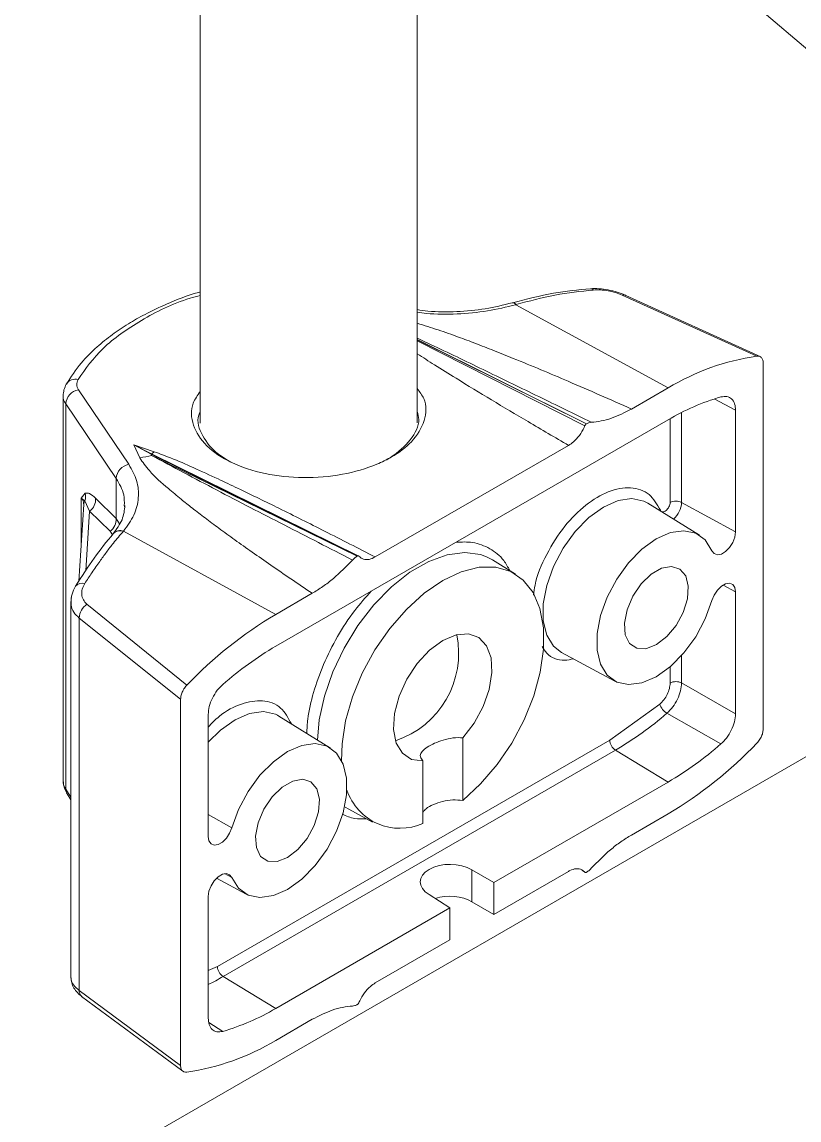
# Model space of a CAD drawing. Header units: millimetres. Extents: x 29 to 2500, y -68 to 1852.
# Drawn here: x 476.8 to 533.4, y 1445.1 to 1525 of the extents above; entities that cross this region are included whole.
import ezdxf

# ---------------------------------------------------------------- set-up
doc = ezdxf.new("R2010")
doc.units = ezdxf.units.MM
doc.header["$LTSCALE"] = 6

msp = doc.modelspace()

# ---------------------------------------------------------------- linework, layer by layer
at = {"color": 7, "linetype": 'Continuous', "lineweight": 18}
for p, q in [((484.932, 1564.723), (574.871, 1488.331)), ((505.597, 1495.842), (505.597, 1547.171)), ((489.797, 1545.959), (489.797, 1495.838)), ((512.534, 1504.597), (512.517, 1504.592)), ((512.774, 1504.457), (512.792, 1504.463)), ((512.774, 1504.457), (523.861, 1498.392)), ((530.336, 1500.711), (520.53, 1505.152)), ((530.608, 1500.65), (520.787, 1505.129)), ((505.597, 1501.931), (517.92, 1495.779)), ((517.92, 1495.779), (505.597, 1501.886)), ((505.597, 1501.815), (517.801, 1495.636)), ((530.789, 1500.211), (530.789, 1473.544)), ((480.922, 1498.263), (484.591, 1492.828)), ((521.203, 1496.857), (523.861, 1498.392)), ((479.813, 1497.847), (479.813, 1469.769)), ((528.779, 1496.772), (527.221, 1497.59)), ((480.005, 1497.234), (483.673, 1491.798)), ((480.005, 1469.164), (480.005, 1497.234)), ((524.849, 1496.605), (524.849, 1490.053)), ((528.779, 1487.9), (528.779, 1496.772)), ((523.861, 1496.071), (495.291, 1479.578)), ((524.012, 1490.047), (524.012, 1496.157)), ((484.946, 1494.238), (486.446, 1493.743)), ((485.387, 1493.306), (484.946, 1494.238)), ((484.946, 1494.238), (486.208, 1493.568)), ((486.245, 1493.587), (484.946, 1494.238)), ((502.536, 1486.081), (516.616, 1494.21)), ((486.208, 1493.568), (501.232, 1486.145)), ((486.254, 1493.481), (486.208, 1493.568)), ((501.351, 1486.139), (486.245, 1493.587)), ((501.232, 1486.145), (486.254, 1493.481)), ((570.067, 1492.411), (476.81, 1438.575)), ((483.673, 1491.798), (483.673, 1488.883)), ((481.413, 1490.725), (481.125, 1490.357)), ((481.396, 1490.177), (481.125, 1490.357)), ((481.125, 1490.357), (481.125, 1486.968)), ((481.74, 1489.421), (481.396, 1490.177)), ((483.673, 1488.883), (482.178, 1490.351)), ((481.316, 1489.897), (480.952, 1484.311)), ((481.293, 1490.027), (481.314, 1489.853)), ((481.457, 1485.073), (481.74, 1489.421)), ((483.236, 1487.953), (481.74, 1489.421)), ((484.264, 1489.835), (484.271, 1489.721)), ((526.139, 1487.673), (522.381, 1490.006)), ((523.274, 1489.452), (523.308, 1489.488)), ((524.849, 1490.053), (528.779, 1487.9)), ((483.906, 1488.496), (483.673, 1488.883)), ((483.4, 1487.694), (483.236, 1487.953)), ((483.459, 1487.783), (483.451, 1487.774)), ((484.195, 1487.954), (484.204, 1487.964)), ((484.204, 1487.964), (495.291, 1481.899)), ((511.085, 1485.865), (510.639, 1486.099)), ((512.761, 1484.824), (511.085, 1485.865)), ((528.779, 1483.533), (527.867, 1484.033)), ((495.291, 1481.899), (497.949, 1483.433)), ((528.779, 1474.662), (528.779, 1483.533)), ((480.374, 1482.786), (480.374, 1455.438)), ((481.544, 1482.646), (488.815, 1476.742)), ((480.974, 1481.631), (488.363, 1475.718)), ((480.974, 1454.513), (480.974, 1481.631)), ((516.098, 1479.122), (519.997, 1477.035)), ((524.849, 1478.904), (524.849, 1476.905)), ((524.012, 1476.898), (524.012, 1478.084)), ((524.849, 1476.905), (528.779, 1474.662)), ((488.363, 1449.052), (488.363, 1475.718)), ((519.618, 1472.74), (523.26, 1475.355)), ((490.373, 1474.601), (490.373, 1465.729)), ((495.511, 1474.494), (495.407, 1474.555)), ((499.268, 1472.162), (495.511, 1474.494)), ((527.713, 1472.464), (523.775, 1474.7)), ((491.048, 1456.246), (519.618, 1472.74)), ((508.904, 1472.898), (508.904, 1468.349)), ((520.031, 1472.011), (491.461, 1455.518)), ((523.861, 1469.685), (520.031, 1472.011)), ((506.006, 1466.676), (506.006, 1471.225)), ((511.172, 1462.36), (523.861, 1469.685)), ((480.374, 1468.576), (480.005, 1469.164)), ((480.094, 1468.835), (480.374, 1468.389)), ((500.347, 1467.858), (500.603, 1467.707)), ((500.603, 1467.707), (502.342, 1466.776)), ((490.373, 1467.312), (492.091, 1466.35)), ((523.861, 1467.363), (521.203, 1465.829)), ((492.091, 1462.725), (491.555, 1463.014)), ((509.576, 1463.281), (511.172, 1462.36)), ((509.576, 1463.281), (509.576, 1460.96)), ((516.616, 1463.181), (511.172, 1460.039)), ((517.801, 1463.123), (517.581, 1463.269)), ((490.971, 1462.677), (493.127, 1461.523)), ((511.172, 1460.039), (511.172, 1462.36)), ((490.373, 1461.362), (490.373, 1452.49)), ((507.98, 1460.517), (506.465, 1461.485)), ((495.291, 1453.192), (507.98, 1460.517)), ((507.98, 1460.517), (507.98, 1458.195)), ((509.576, 1460.96), (511.172, 1460.039)), ((507.98, 1458.195), (502.536, 1455.053)), ((490.373, 1455.952), (491.048, 1456.246)), ((480.374, 1455.439), (480.389, 1455.339)), ((491.461, 1455.518), (495.291, 1453.192)), ((488.363, 1449.052), (480.974, 1454.513)), ((481.157, 1454.073), (488.514, 1448.636)), ((481.157, 1454.073), (481.176, 1454.058)), ((491.439, 1451.523), (490.42, 1452.17)), ((497.949, 1452.405), (495.291, 1450.87))]:
    msp.add_line(p, q, dxfattribs=at)
at = {"color": 7, "linetype": 'Continuous', "lineweight": 18, "flags": 128}
for points in [[(512.774, 1504.457), (512.691, 1504.538), (512.612, 1504.585), (512.539, 1504.596), (512.515, 1504.591)], [(520.787, 1505.13), (520.768, 1505.141), (520.741, 1505.155)], [(480.041, 1498.672), (480.034, 1498.658), (480.011, 1498.61)], [(522.381, 1490.006), (522.109, 1490.149), (521.226, 1490.334), (520.225, 1490.188), (519.163, 1489.719), (518.103, 1488.954), (517.105, 1487.936), (516.227, 1486.726), (515.52, 1485.393), (515.025, 1484.013), (514.77, 1482.668), (514.77, 1481.434), (515.025, 1480.383), (515.52, 1479.576), (516.098, 1479.122)], [(527.061, 1482.913), (526.569, 1481.565), (525.872, 1480.264), (525.009, 1479.087), (524.031, 1478.1), (522.993, 1477.361), (521.957, 1476.913), (520.982, 1476.781), (520.123, 1476.973), (519.432, 1477.478), (518.948, 1478.267), (518.699, 1479.295), (518.699, 1480.501), (518.948, 1481.816), (519.432, 1483.164), (520.123, 1484.467), (520.982, 1485.65), (521.957, 1486.645), (522.993, 1487.393), (524.031, 1487.851), (525.009, 1487.994), (525.872, 1487.813), (526.569, 1487.318), (527.061, 1486.538)], [(527.061, 1486.538), (527.22, 1486.326), (527.458, 1486.241), (527.747, 1486.291), (528.053, 1486.472), (528.34, 1486.762), (528.574, 1487.126), (528.726, 1487.521), (528.779, 1487.9)], [(510.639, 1486.099), (510.214, 1486.253), (509.051, 1486.413), (507.775, 1486.248), (506.431, 1485.761), (505.062, 1484.972), (503.718, 1483.905), (502.442, 1482.598), (501.279, 1481.095), (500.268, 1479.447), (499.443, 1477.71), (498.833, 1475.944), (498.459, 1474.208), (498.334, 1472.742)], [(500.092, 1471.239), (500.122, 1472.463), (500.379, 1474.147), (500.874, 1475.888), (501.592, 1477.628), (502.508, 1479.308), (503.591, 1480.871), (504.804, 1482.266), (506.107, 1483.444), (507.455, 1484.365), (508.803, 1485), (510.105, 1485.326), (511.319, 1485.332), (512.401, 1485.019), (513.317, 1484.396), (514.035, 1483.485), (514.531, 1482.317), (514.788, 1480.93), (514.797, 1479.372), (514.559, 1477.695), (514.081, 1475.957), (513.379, 1474.215), (512.477, 1472.528), (511.406, 1470.954), (510.201, 1469.545), (508.904, 1468.349), (508.904, 1468.349)], [(523.011, 1479.693), (523.769, 1480.276), (524.444, 1481.088), (524.964, 1482.041), (525.273, 1483.031), (525.336, 1483.952), (525.148, 1484.703), (524.728, 1485.203), (524.122, 1485.398), (523.395, 1485.267), (522.627, 1484.823), (521.9, 1484.116), (521.294, 1483.221), (520.874, 1482.236), (520.686, 1481.267), (520.749, 1480.42), (521.058, 1479.786), (521.578, 1479.433), (522.253, 1479.401), (523.011, 1479.693)], [(528.779, 1483.533), (528.726, 1483.852), (528.574, 1484.071), (528.34, 1484.165), (528.053, 1484.124), (527.747, 1483.951), (527.458, 1483.667), (527.22, 1483.307), (527.061, 1482.913)], [(506.006, 1471.225), (505.174, 1471.336), (504.512, 1471.781), (504.066, 1472.526), (503.871, 1473.518), (503.941, 1474.682), (504.27, 1475.933), (504.834, 1477.179), (505.592, 1478.326), (506.488, 1479.291), (507.455, 1480.003), (508.422, 1480.408), (509.317, 1480.477), (510.075, 1480.204), (510.639, 1479.61), (510.969, 1478.739), (511.038, 1477.655), (510.843, 1476.439), (510.398, 1475.179), (509.735, 1473.969), (508.904, 1472.898)], [(495.407, 1474.555), (495.266, 1474.625), (494.388, 1474.822), (493.39, 1474.687), (492.33, 1474.228), (491.268, 1473.472), (490.373, 1472.585)], [(492.091, 1466.35), (492.583, 1467.698), (493.28, 1468.998), (494.143, 1470.176), (495.121, 1471.162), (496.159, 1471.901), (497.195, 1472.35), (498.17, 1472.482), (499.028, 1472.289), (499.72, 1471.784), (500.204, 1470.995), (500.453, 1469.968), (500.453, 1468.762), (500.204, 1467.447), (499.72, 1466.098), (499.028, 1464.795), (498.17, 1463.612), (497.195, 1462.618), (496.159, 1461.87), (495.121, 1461.411), (494.143, 1461.268), (493.28, 1461.45), (492.583, 1461.945), (492.091, 1462.725)], [(496.141, 1464.181), (496.899, 1464.764), (497.574, 1465.576), (498.094, 1466.529), (498.403, 1467.52), (498.466, 1468.44), (498.278, 1469.191), (497.858, 1469.691), (497.252, 1469.886), (496.525, 1469.755), (495.757, 1469.311), (495.03, 1468.604), (494.424, 1467.709), (494.004, 1466.724), (493.815, 1465.755), (493.879, 1464.908), (494.187, 1464.274), (494.708, 1463.922), (495.383, 1463.889), (496.141, 1464.181)], [(490.373, 1465.729), (490.426, 1465.411), (490.578, 1465.192), (490.811, 1465.097), (491.099, 1465.139), (491.405, 1465.312), (491.694, 1465.595), (491.932, 1465.955), (492.091, 1466.35)], [(492.091, 1462.725), (491.932, 1462.936), (491.694, 1463.022), (491.405, 1462.971), (491.099, 1462.79), (490.811, 1462.5), (490.578, 1462.136), (490.426, 1461.741), (490.373, 1461.362)]]:
    msp.add_lwpolyline(points, dxfattribs=at)
at = {"color": 7, "linetype": 'Continuous', "lineweight": 18}
for centre, radius, start, end in [((518.2, 1505.323), 0.299, 42.69992, 89.36243), ((512.56, 1504.332), 0.266, 29.43982, 95.38979), ((520.64, 1504.883), 0.29, 69.57268, 112.25303), ((532.843, 1483.513), 17.38, 98.29339, 121.11887), ((480.705, 1498.239), 0.792, 76.1729, 146.88541), ((481.143, 1497.143), 1.142, 101.14046, 175.46023), ((532.547, 1481.297), 17.138, 106.38447, 120.45303), ((483.47, 1505.042), 11.891, 279.27533, 283.53935), ((486.3, 1493.434), 0.163, 109.60241, 124.3948), ((485.549, 1494.696), 1.309, 302.11877, 313.28481), ((484.812, 1491.708), 1.142, 101.14046, 175.46023), ((482.015, 1489.849), 0.701, 152.13481, 176.11051), ((480.439, 1490.483), 1.004, 342.27405, 13.97453), ((481.11, 1490.285), 1.069, 306.11034, 3.52537), ((524.437, 1489.224), 0.926, 63.54437, 117.3216), ((523.101, 1490.144), 1.751, 311.69148, 357.0263), ((482.606, 1488.817), 1.069, 306.11034, 3.52537), ((483.963, 1487.286), 0.707, 70.87711, 136.90748), ((483.972, 1487.293), 0.71, 70.98832, 136.34862), ((481.182, 1483.585), 0.595, 70.19279, 141.36803), ((482.352, 1481.524), 1.382, 125.73736, 175.5476), ((510.66, 1455.957), 30.152, 120.64384, 136.42399), ((501.884, 1479.072), 6.725, 288.44004, 11.56533), ((507.805, 1458.173), 24.795, 120.31233, 131.30467), ((524.437, 1476.076), 0.926, 63.54437, 117.3216), ((524.413, 1475.731), 1.212, 198.07886, 238.29096), ((507.645, 1493.208), 24.551, 300.29986, 311.0734), ((520.543, 1472.783), 0.926, 182.67425, 236.45965), ((508.492, 1493.305), 30.152, 300.64384, 316.42399), ((511.347, 1491.09), 24.795, 300.31233, 311.30467), ((480.6, 1469.149), 0.596, 178.57278, 211.81076), ((504.334, 1470.385), 4.068, 198.55458, 294.2627), ((491.973, 1456.29), 0.926, 182.67425, 236.45965), ((481.668, 1472.455), 19.565, 296.42053, 300.03916), ((481.528, 1454.486), 0.554, 177.11799, 228.09933), ((486.605, 1467.966), 17.138, 286.38447, 300.45303), ((486.308, 1465.75), 17.38, 278.29339, 301.11887)]:
    msp.add_arc(centre, radius, start, end, dxfattribs=at)
for centre, end_param in [((508.02, 1462.383), 3.940782), ((508.02, 1460.062), 2.115441)]:
    msp.add_ellipse(centre, major_axis=(2.2, -0.051), ratio=0.592198, start_param=0.79919, end_param=end_param, dxfattribs=at)
for points, knots in [([(489.797, 1505.388), (489.753, 1505.377), (488.868, 1505.152), (487.523, 1504.587), (485.835, 1503.81), (484.524, 1503.061), (483.348, 1502.271), (482.184, 1501.325), (480.996, 1500.134), (480.379, 1499.19), (480.041, 1498.673)], [0, 0, 0, 0, 0.009318, 0.189443, 0.3210623, 0.4313855, 0.5471704, 0.6700184, 0.8190055, 1, 1, 1, 1]), ([(518.203, 1505.622), (517.313, 1505.534), (515.437, 1505.348), (513.534, 1504.856), (512.535, 1504.597)], [0, 0, 0, 0, 0.474787, 1, 1, 1, 1]), ([(518.419, 1505.525), (517.49, 1505.426), (515.632, 1505.226), (513.738, 1504.717), (512.792, 1504.463)], [0, 0, 0, 0, 0.500392, 1, 1, 1, 1]), ([(520.741, 1505.155), (520.55, 1505.232), (520.169, 1505.387), (519.505, 1505.546), (518.829, 1505.64), (518.412, 1505.628), (518.203, 1505.622)], [0, 0, 0, 0, 0.247773, 0.496628, 0.747321, 1, 1, 1, 1]), ([(520.53, 1505.152), (520.369, 1505.216), (520.047, 1505.344), (519.489, 1505.473), (518.93, 1505.544), (518.589, 1505.532), (518.419, 1505.525)], [0, 0, 0, 0, 0.2501017, 0.50016, 0.7502237, 1, 1, 1, 1]), ([(489.797, 1505.13), (489.548, 1505.065), (487.924, 1504.637), (485.427, 1503.346), (482.55, 1501.357), (481.441, 1499.784), (480.894, 1499.008)], [0, 0, 0, 0, 0.057203, 0.374359, 0.691514, 1, 1, 1, 1]), ([(512.518, 1504.592), (511.869, 1504.432), (510.57, 1504.111), (508.475, 1503.929), (506.786, 1503.92), (505.854, 1504.058), (505.597, 1504.096)], [0, 0, 0, 0, 0.295528, 0.591134, 0.886834, 1, 1, 1, 1]), ([(512.774, 1504.457), (512.094, 1504.289), (510.721, 1503.948), (508.498, 1503.757), (506.753, 1503.743), (505.815, 1503.881), (505.597, 1503.913)], [0, 0, 0, 0, 0.2983445, 0.6029027, 0.9074821, 1, 1, 1, 1]), ([(505.597, 1503.108), (506.106, 1502.948), (507.126, 1502.629), (508.524, 1502.128), (509.869, 1501.626), (511.201, 1501.108), (513.471, 1500.198), (516.835, 1498.788), (519.672, 1497.534), (521.203, 1496.857)], [0, 0, 0, 0, 0.091139, 0.182254, 0.259216, 0.343578, 0.435359, 0.695376, 1, 1, 1, 1]), ([(518.269, 1495.893), (516.997, 1496.515), (514.456, 1497.757), (510.637, 1499.606), (507.704, 1501.036), (506.004, 1501.825), (505.597, 1502.015)], [0, 0, 0, 0, 0.302694, 0.604606, 0.905091, 1, 1, 1, 1]), ([(516.616, 1494.21), (515.631, 1494.784), (513.749, 1495.882), (511.014, 1497.51), (508.744, 1498.891), (506.941, 1500.011), (506.012, 1500.612), (505.597, 1500.881)], [0, 0, 0, 0, 0.262977, 0.502337, 0.73774, 0.882629, 1, 1, 1, 1]), ([(530.336, 1500.711), (530.409, 1500.71), (530.553, 1500.709), (530.707, 1500.574), (530.78, 1500.394), (530.787, 1500.257), (530.789, 1500.211)], [0, 0, 0, 0, 0.2846901, 0.5694505, 0.8523325, 1, 1, 1, 1]), ([(480.922, 1498.263), (480.861, 1498.386), (480.739, 1498.631), (480.842, 1498.883), (480.894, 1499.008)], [0, 0, 0, 0, 0.500028, 1, 1, 1, 1]), ([(480.041, 1498.673), (479.975, 1498.536), (479.842, 1498.262), (479.823, 1497.974), (479.814, 1497.83)], [0, 0, 0, 0, 0.49948, 1, 1, 1, 1]), ([(505.597, 1498.346), (505.775, 1498.106), (506.321, 1497.375), (506.221, 1495.992), (505.362, 1494.512), (504.001, 1493.473), (502.316, 1492.643), (500.171, 1492.015), (497.303, 1491.771), (494.456, 1492.074), (491.976, 1492.892), (490.127, 1494.137), (489.175, 1495.657), (489.045, 1497.071), (489.599, 1497.857), (489.797, 1498.136)], [0, 0, 0, 0, 0.042836, 0.130927, 0.218997, 0.294088, 0.336695, 0.422796, 0.510823, 0.598877, 0.686963, 0.775065, 0.863178, 0.951269, 1, 1, 1, 1]), ([(480.005, 1497.234), (479.881, 1497.431), (479.757, 1497.629), (479.814, 1497.829), (479.814, 1497.83)], [0, 0, 0, 0, 0.995038, 1, 1, 1, 1]), ([(527.713, 1497.739), (527.863, 1497.763), (528.164, 1497.812), (528.512, 1497.62), (528.738, 1497.27), (528.766, 1496.933), (528.779, 1496.772)], [0, 0, 0, 0, 0.255089, 0.510181, 0.765214, 1, 1, 1, 1]), ([(492.012, 1492.987), (491.702, 1493.175), (490.787, 1493.729), (489.879, 1494.889), (489.49, 1496.009), (489.757, 1496.589), (489.797, 1496.675)], [0, 0, 0, 0, 0.190787, 0.56289, 0.934973, 1, 1, 1, 1]), ([(505.597, 1496.678), (505.647, 1496.487), (505.829, 1495.798), (505.205, 1494.583), (504.148, 1493.659), (503.468, 1493.21), (503.366, 1493.16), (503.363, 1493.159)], [0, 0, 0, 0, 0.150982, 0.546291, 0.941453, 0.998466, 1, 1, 1, 1]), ([(518.269, 1495.893), (518.508, 1495.917), (518.985, 1495.965), (519.962, 1496.225), (520.712, 1496.607), (521.203, 1496.857)], [0, 0, 0, 0, 0.256539, 0.513076, 1, 1, 1, 1]), ([(517.801, 1495.636), (517.809, 1495.651), (517.819, 1495.674), (517.838, 1495.702), (517.853, 1495.721), (517.869, 1495.739), (517.891, 1495.76), (517.909, 1495.771), (517.92, 1495.779)], [0, 0, 0, 0, 0.2540117, 0.3802573, 0.5065034, 0.6327498, 0.7589966, 1, 1, 1, 1]), ([(517.92, 1495.779), (517.95, 1495.795), (518.012, 1495.828), (518.13, 1495.875), (518.214, 1495.886), (518.269, 1495.893)], [0, 0, 0, 0, 0.255599, 0.511198, 1, 1, 1, 1]), ([(516.616, 1494.21), (516.735, 1494.289), (517.013, 1494.473), (517.417, 1494.924), (517.677, 1495.353), (517.784, 1495.596), (517.801, 1495.636)], [0, 0, 0, 0, 0.254582, 0.593683, 0.932764, 1, 1, 1, 1]), ([(497.949, 1483.433), (497.428, 1483.784), (496.415, 1484.466), (494.955, 1485.466), (493.595, 1486.414), (492.336, 1487.308), (491.193, 1488.138), (490.163, 1488.905), (489.244, 1489.61), (488.349, 1490.318), (487.277, 1491.219), (486.151, 1492.195), (485.605, 1492.989), (485.387, 1493.306)], [0, 0, 0, 0, 0.112622, 0.218921, 0.318901, 0.412571, 0.49994, 0.577633, 0.649354, 0.715119, 0.791574, 0.916657, 1, 1, 1, 1]), ([(486.254, 1493.481), (487.825, 1492.638), (491.009, 1490.929), (495.919, 1488.406), (499.226, 1486.708), (500.883, 1485.857)], [0, 0, 0, 0, 0.326793, 0.662686, 1, 1, 1, 1]), ([(486.446, 1493.743), (486.846, 1493.597), (487.825, 1493.238), (489.354, 1492.561), (490.974, 1491.821), (492.57, 1491.065), (494.047, 1490.352), (496.163, 1489.313), (498.987, 1487.901), (501.309, 1486.71), (502.536, 1486.081)], [0, 0, 0, 0, 0.067746, 0.165932, 0.276316, 0.364614, 0.462624, 0.553114, 0.763953, 1, 1, 1, 1]), ([(484.591, 1492.828), (484.809, 1492.437), (485.251, 1491.647), (485.349, 1490.387), (485.05, 1489.13), (484.484, 1488.35), (484.204, 1487.964)], [0, 0, 0, 0, 0.247455, 0.500033, 0.752593, 1, 1, 1, 1]), ([(483.673, 1491.798), (483.902, 1491.406), (484.275, 1490.769), (484.267, 1490.095), (484.264, 1489.835)], [0, 0, 0, 0, 0.614714, 1, 1, 1, 1]), ([(514.074, 1483.307), (514.099, 1483.548), (514.2, 1484.495), (514.967, 1486.305), (516.262, 1488.347), (517.858, 1489.94), (519.55, 1490.952), (521.181, 1491.243), (522.552, 1490.78), (523.061, 1489.91), (523.308, 1489.488)], [0, 0, 0, 0, 0.0476062, 0.1872182, 0.3268303, 0.4581455, 0.5894607, 0.7290727, 0.8686848, 1, 1, 1, 1]), ([(481.125, 1490.357), (481.19, 1490.297), (481.28, 1490.214), (481.29, 1490.068), (481.293, 1490.027)], [0, 0, 0, 0, 0.721435, 1, 1, 1, 1]), ([(482.178, 1490.351), (482.022, 1490.496), (481.747, 1490.753), (481.515, 1490.734), (481.413, 1490.725)], [0, 0, 0, 0, 0.563726, 1, 1, 1, 1]), ([(484.312, 1489.838), (484.274, 1489.488), (484.199, 1488.785), (483.703, 1488.114), (483.454, 1487.777)], [0, 0, 0, 0, 0.497833, 1, 1, 1, 1]), ([(523.308, 1489.488), (523.326, 1489.456), (523.364, 1489.391), (523.467, 1489.357), (523.589, 1489.378), (523.716, 1489.454), (523.835, 1489.573), (523.933, 1489.727), (524, 1489.895), (524.008, 1489.997), (524.012, 1490.047)], [0, 0, 0, 0, 0.121172, 0.25, 0.378828, 0.5, 0.621172, 0.75, 0.878828, 1, 1, 1, 1]), ([(483.447, 1487.769), (482.985, 1487.2), (482.064, 1486.063), (481.165, 1484.658), (480.717, 1483.957)], [0, 0, 0, 0, 0.5008314, 1, 1, 1, 1]), ([(484.195, 1487.954), (483.953, 1487.67), (483.539, 1487.185), (482.964, 1486.441), (482.44, 1485.725), (481.914, 1484.968), (481.554, 1484.41), (481.383, 1484.145)], [0, 0, 0, 0, 0.256091, 0.437618, 0.610108, 0.814854, 1, 1, 1, 1]), ([(508.421, 1487.157), (508.831, 1487.172), (509.73, 1487.206), (510.905, 1486.732), (511.828, 1486.028), (512.199, 1485.343), (512.338, 1485.086)], [0, 0, 0, 0, 0.243907, 0.534901, 0.825895, 1, 1, 1, 1]), ([(500.883, 1485.857), (500.927, 1485.902), (501.004, 1485.982), (501.123, 1486.077), (501.195, 1486.122), (501.232, 1486.145)], [0, 0, 0, 0, 0.391592, 0.693251, 1, 1, 1, 1]), ([(501.232, 1486.145), (501.244, 1486.151), (501.262, 1486.16), (501.284, 1486.164), (501.3, 1486.165), (501.315, 1486.162), (501.333, 1486.156), (501.344, 1486.146), (501.351, 1486.139)], [0, 0, 0, 0, 0.2540313, 0.3802782, 0.5065249, 0.6327711, 0.7590169, 1, 1, 1, 1]), ([(501.351, 1486.139), (501.423, 1486.071), (501.592, 1485.913), (501.97, 1485.859), (502.315, 1485.959), (502.504, 1486.064), (502.536, 1486.081)], [0, 0, 0, 0, 0.254586, 0.593569, 0.932566, 1, 1, 1, 1]), ([(497.949, 1483.433), (498.207, 1483.592), (498.724, 1483.91), (499.722, 1484.674), (500.424, 1485.389), (500.883, 1485.857)], [0, 0, 0, 0, 0.256536, 0.513073, 1, 1, 1, 1]), ([(480.717, 1483.957), (480.617, 1483.766), (480.417, 1483.382), (480.388, 1482.984), (480.374, 1482.783)], [0, 0, 0, 0, 0.496669, 1, 1, 1, 1]), ([(481.383, 1484.145), (481.313, 1484.013), (481.174, 1483.748), (481.143, 1483.336), (481.247, 1482.945), (481.445, 1482.746), (481.544, 1482.646)], [0, 0, 0, 0, 0.249776, 0.49984, 0.749898, 1, 1, 1, 1]), ([(480.423, 1483.117), (480.416, 1483.103), (480.368, 1483), (480.382, 1482.894), (480.395, 1482.803)], [0, 0, 0, 0, 0.134735, 1, 1, 1, 1]), ([(497.547, 1473.231), (497.565, 1473.576), (497.614, 1474.525), (498.014, 1476.23), (498.731, 1478.269), (499.754, 1480.3), (500.938, 1482.129), (501.836, 1483.134), (502.246, 1483.593)], [0, 0, 0, 0, 0.10184, 0.279325, 0.464188, 0.652975, 0.841762, 1, 1, 1, 1]), ([(480.395, 1482.803), (480.389, 1482.733), (480.369, 1482.471), (480.541, 1482.049), (480.833, 1481.767), (480.974, 1481.631)], [0, 0, 0, 0, 0.15817, 0.593893, 1, 1, 1, 1]), ([(516.969, 1478.656), (516.759, 1478.615), (516.001, 1478.463), (515.161, 1478.787), (514.793, 1479.399), (514.69, 1479.571)], [0, 0, 0, 0, 0.215871, 0.779488, 1, 1, 1, 1]), ([(488.363, 1475.718), (488.371, 1475.814), (488.386, 1476.006), (488.508, 1476.32), (488.661, 1476.57), (488.774, 1476.696), (488.815, 1476.742)], [0, 0, 0, 0, 0.27934, 0.55861, 0.839703, 1, 1, 1, 1]), ([(490.373, 1474.601), (490.389, 1474.794), (490.42, 1475.179), (490.664, 1475.806), (491.011, 1476.378), (491.301, 1476.662), (491.439, 1476.799)], [0, 0, 0, 0, 0.255089, 0.510181, 0.765214, 1, 1, 1, 1]), ([(523.26, 1475.355), (523.364, 1475.458), (523.572, 1475.662), (523.814, 1476.068), (523.98, 1476.5), (524.001, 1476.766), (524.012, 1476.898)], [0, 0, 0, 0, 0.249898, 0.499797, 0.74979, 1, 1, 1, 1]), ([(524.849, 1476.905), (524.833, 1476.715), (524.801, 1476.337), (524.564, 1475.721), (524.218, 1475.14), (523.923, 1474.847), (523.775, 1474.7)], [0, 0, 0, 0, 0.250304, 0.500212, 0.750114, 1, 1, 1, 1]), ([(490.373, 1473.688), (490.634, 1473.96), (491.402, 1474.758), (492.818, 1475.466), (494.389, 1475.72), (495.721, 1475.245), (496.2, 1474.352), (496.431, 1473.923)], [0, 0, 0, 0, 0.112976, 0.332159, 0.551342, 0.784374, 1, 1, 1, 1]), ([(528.779, 1474.662), (528.763, 1474.469), (528.732, 1474.083), (528.488, 1473.456), (528.141, 1472.885), (527.851, 1472.6), (527.713, 1472.464)], [0, 0, 0, 0, 0.255089, 0.510181, 0.765214, 1, 1, 1, 1]), ([(530.789, 1473.544), (530.781, 1473.448), (530.766, 1473.256), (530.644, 1472.943), (530.491, 1472.692), (530.378, 1472.566), (530.336, 1472.521)], [0, 0, 0, 0, 0.27934, 0.55861, 0.839703, 1, 1, 1, 1]), ([(506.006, 1471.225), (505.928, 1471.328), (505.774, 1471.534), (505.858, 1471.834), (506.172, 1472.145), (506.69, 1472.447), (507.323, 1472.707), (508.027, 1472.892), (508.568, 1472.936), (508.852, 1472.904), (508.904, 1472.898)], [0, 0, 0, 0, 0.14193, 0.283665, 0.427745, 0.562886, 0.691841, 0.825301, 0.967936, 1, 1, 1, 1]), ([(479.814, 1469.785), (479.814, 1469.784), (479.757, 1469.578), (479.881, 1469.37), (480.005, 1469.164)], [0, 0, 0, 0, 0.004016, 1, 1, 1, 1]), ([(479.814, 1469.786), (479.825, 1469.624), (479.844, 1469.325), (479.99, 1469.043), (480.057, 1468.913)], [0, 0, 0, 0, 0.54002, 1, 1, 1, 1]), ([(508.904, 1468.349), (508.666, 1468.371), (508.191, 1468.414), (507.432, 1468.286), (506.754, 1468.055), (506.244, 1467.779), (506.076, 1467.584), (506.006, 1467.502)], [0, 0, 0, 0, 0.2132208, 0.4263952, 0.6397136, 0.8483034, 1, 1, 1, 1]), ([(501.903, 1467.011), (501.609, 1466.998), (500.96, 1466.969), (500.43, 1467.219), (500.14, 1467.355)], [0, 0, 0, 0, 0.453658, 1, 1, 1, 1]), ([(521.203, 1465.829), (520.944, 1465.67), (520.428, 1465.352), (519.429, 1464.589), (518.728, 1463.874), (518.269, 1463.405)], [0, 0, 0, 0, 0.256536, 0.513073, 1, 1, 1, 1]), ([(517.801, 1463.123), (517.729, 1463.191), (517.56, 1463.349), (517.181, 1463.403), (516.837, 1463.304), (516.648, 1463.199), (516.616, 1463.181)], [0, 0, 0, 0, 0.254586, 0.593569, 0.932566, 1, 1, 1, 1]), ([(517.92, 1463.117), (517.908, 1463.111), (517.89, 1463.102), (517.868, 1463.098), (517.851, 1463.098), (517.836, 1463.1), (517.819, 1463.107), (517.808, 1463.117), (517.801, 1463.123)], [0, 0, 0, 0, 0.254031, 0.380278, 0.506525, 0.632771, 0.759017, 1, 1, 1, 1]), ([(518.269, 1463.405), (518.225, 1463.36), (518.148, 1463.28), (518.029, 1463.185), (517.957, 1463.14), (517.92, 1463.117)], [0, 0, 0, 0, 0.391592, 0.693251, 1, 1, 1, 1]), ([(480.394, 1455.437), (480.389, 1455.393), (480.37, 1455.216), (480.542, 1454.893), (480.833, 1454.637), (480.974, 1454.513)], [0, 0, 0, 0, 0.146917, 0.588455, 1, 1, 1, 1]), ([(480.397, 1455.282), (480.405, 1455.206), (480.426, 1455.002), (480.582, 1454.683), (480.832, 1454.342), (481.063, 1454.151), (481.176, 1454.058)], [0, 0, 0, 0, 0.1737498, 0.4609843, 0.7361784, 1, 1, 1, 1]), ([(502.536, 1455.053), (502.417, 1454.974), (502.139, 1454.789), (501.735, 1454.338), (501.475, 1453.909), (501.368, 1453.666), (501.351, 1453.626)], [0, 0, 0, 0, 0.254582, 0.593683, 0.932764, 1, 1, 1, 1]), ([(500.883, 1453.369), (500.644, 1453.345), (500.167, 1453.297), (499.19, 1453.037), (498.44, 1452.655), (497.949, 1452.405)], [0, 0, 0, 0, 0.2565385, 0.5130759, 1, 1, 1, 1]), ([(501.232, 1453.484), (501.202, 1453.467), (501.14, 1453.434), (501.022, 1453.388), (500.938, 1453.376), (500.883, 1453.369)], [0, 0, 0, 0, 0.255599, 0.511198, 1, 1, 1, 1]), ([(501.351, 1453.626), (501.343, 1453.611), (501.333, 1453.588), (501.314, 1453.561), (501.299, 1453.541), (501.283, 1453.523), (501.261, 1453.502), (501.243, 1453.491), (501.232, 1453.484)], [0, 0, 0, 0, 0.254012, 0.380257, 0.506503, 0.63275, 0.758997, 1, 1, 1, 1]), ([(491.439, 1451.523), (491.289, 1451.499), (490.988, 1451.451), (490.64, 1451.643), (490.414, 1451.992), (490.386, 1452.329), (490.373, 1452.49)], [0, 0, 0, 0, 0.255089, 0.510181, 0.765214, 1, 1, 1, 1]), ([(488.815, 1448.551), (488.743, 1448.552), (488.599, 1448.554), (488.445, 1448.688), (488.372, 1448.868), (488.365, 1449.005), (488.363, 1449.052)], [0, 0, 0, 0, 0.28469, 0.56945, 0.852333, 1, 1, 1, 1])]:
    msp.add_open_spline(points, degree=3, knots=knots, dxfattribs=at)

doc.saveas('drawing.dxf')
